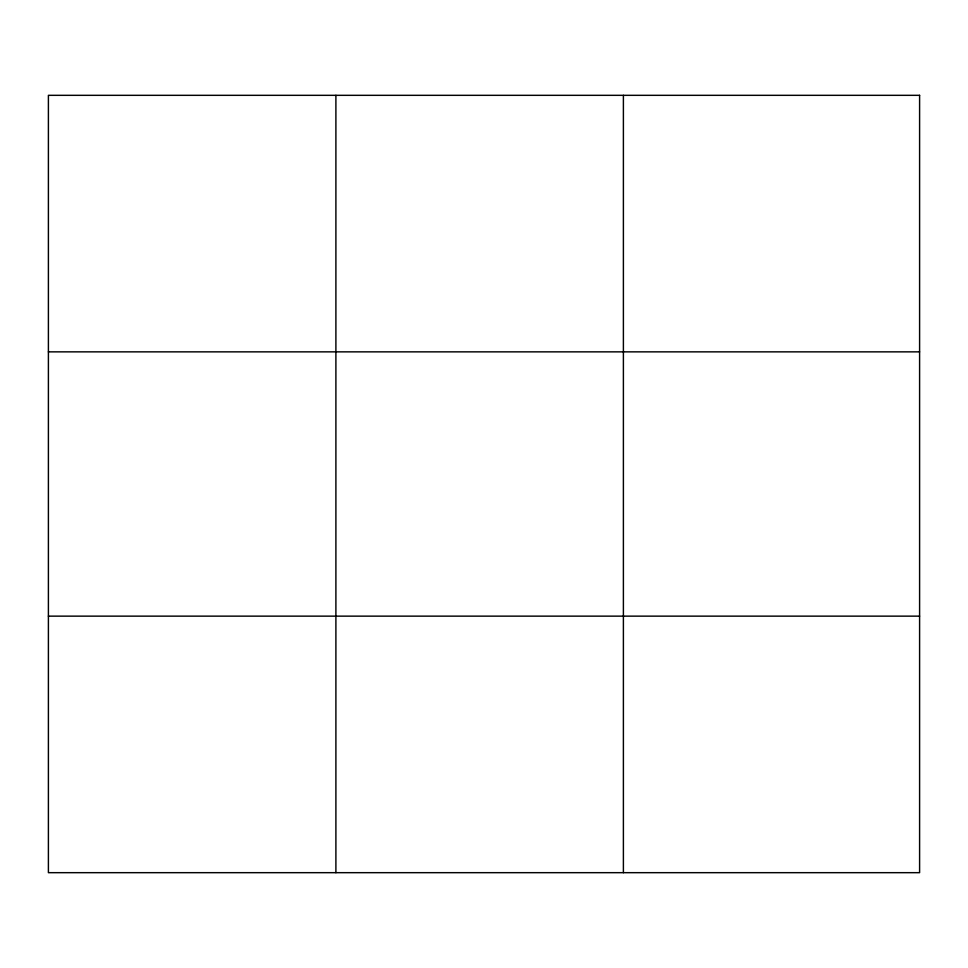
<?xml version="1.0" encoding="UTF-8"?>
<svg xmlns="http://www.w3.org/2000/svg" width="968" height="968" viewBox="0 0 968 968"><rect width="100%" height="100%" fill="white"/><g stroke="black" fill="none" stroke-linecap="round" stroke-linejoin="round"><path stroke-width="1.45" d="M335.896 872.676L335.896 95.324M623.392 872.676L623.392 95.324M48.4 351.856L919.6 351.856M48.4 616.144L919.6 616.144M919.6 95.324L919.6 872.676L48.4 872.676L48.4 95.324L919.6 95.324"/></g></svg>
